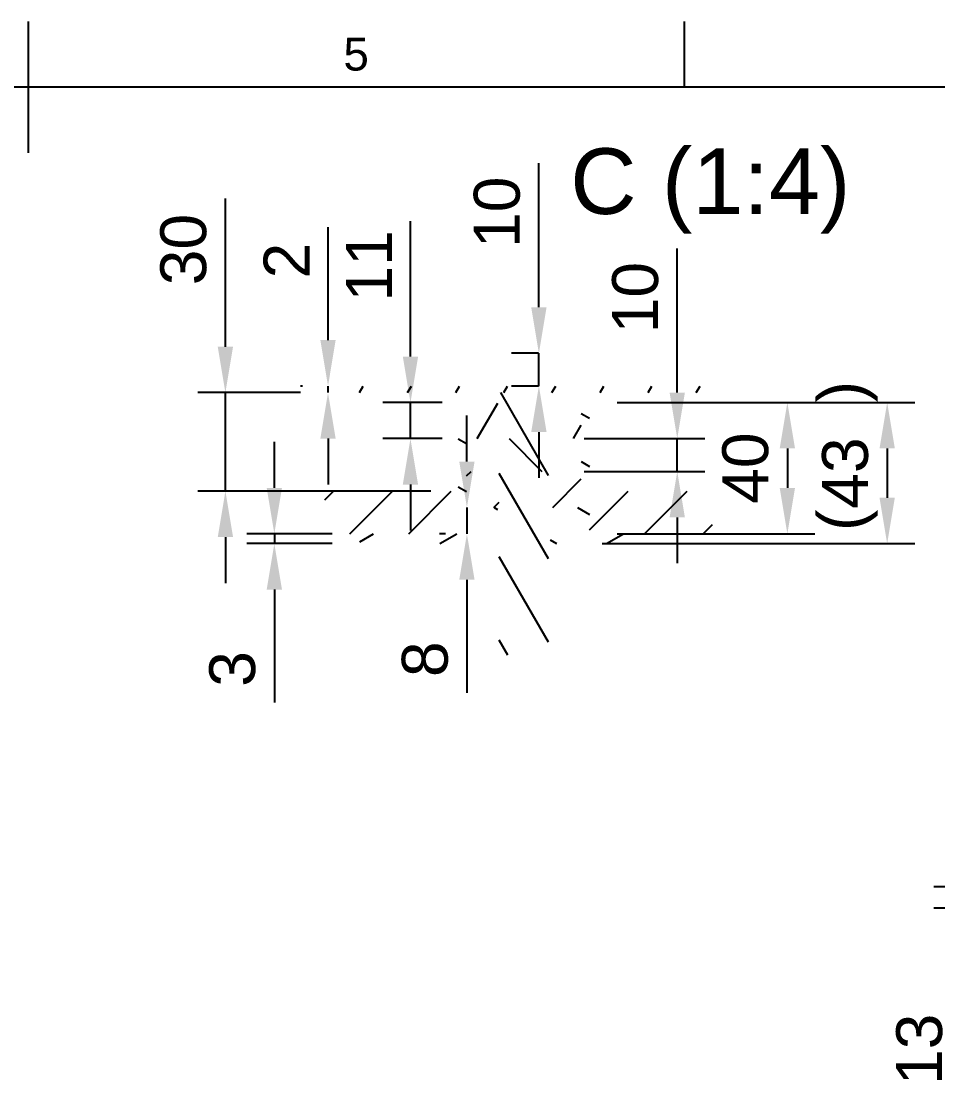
# Paper-space layout 'Sheet1' of a CAD drawing. Header units: millimetres. Extents: x 0 to 420, y 0 to 297.
# Drawn here: x 214.5 to 284.3, y 210 to 292 of the extents above; entities that cross this region are included whole.
import ezdxf
from ezdxf.enums import TextEntityAlignment as Align

# ---------------------------------------------------------------- set-up
doc = ezdxf.new("R2010")
doc.units = ezdxf.units.MM
doc.header["$LTSCALE"] = 0.75
for name, color, linetype, lineweight in [('Annotations', 7, 'Continuous', 25), ('Border', 7, 'Continuous', 25), ('Dimensions', 7, 'Continuous', 25), ('Hatching', 7, 'Continuous', 25)]:
    doc.layers.add(name, color=color, linetype=linetype, lineweight=lineweight)
doc.styles.add('FusionTitle', font='Arial.ttf')
doc.styles.get("Standard").update_dxf_attribs({"font": 'Arial.ttf'})
doc.dimstyles.new('ISO-25', dxfattribs={"dimtxt": 3.5, "dimasz": 3.5, "dimexe": 2.1, "dimexo": 2.1, "dimgap": 1.4, "dimtad": 1, "dimzin": 12, "dimdsep": 46, "dimtxsty": 'Standard', "dimcen": 0, "dimclrd": 256, "dimclre": 256, "dimclrt": 256, "dimazin": 3, "dimtp": 0.1, "dimtm": 0.1, "dimtfac": 0.714286, "dimtmove": 0, "dimatfit": 3, "dimfxl": 1, "dimtzin": 12, "dimarcsym": 0})

# ---------------------------------------------------------------- blocks, each defined once
blk = doc.blocks.new('ISO_A3_SHEET')
at = {"layer": 'Border'}
for p, q in [((215, 292), (215, 282)), ((265, 292), (265, 287)), ((410, 287), (20, 287))]:
    blk.add_line(p, q, dxfattribs=at)
at = {"layer": 'Border', "style": 'FusionTitle'}
blk.add_text('5', height=2.5, dxfattribs=at).set_placement((240, 289.5), align=Align.MIDDLE)
blk = doc.blocks.new('*D31')
at = {"layer": 'Defpoints', "color": 0, "transparency": 16777216}
for p in [(300.135, 226.08), (286.109, 224.455), (300.135, 224.455)]:
    blk.add_point(p, dxfattribs=at)
at = {"layer": 'Dimensions', "lineweight": -2, "transparency": 16777216}
for p, q in [((286.109, 229.58), (286.109, 233.08)), ((298.035, 226.08), (284.009, 226.08)), ((286.109, 226.08), (286.109, 224.455)), ((298.035, 224.455), (284.009, 224.455)), ((286.109, 220.955), (286.109, 209.971))]:
    blk.add_line(p, q, dxfattribs=at)
at = {"layer": 'Dimensions', "transparency": 16777216}
for points in [[(285.526, 229.58), (286.693, 229.58), (286.109, 226.08)], [(285.526, 220.955), (286.693, 220.955), (286.109, 224.455)]]:
    blk.add_solid(points, dxfattribs=at)
at = {"layer": 'Dimensions', "transparency": 16777216, "insert": (282.921, 213.713), "char_height": 3.5, "attachment_point": 5, "rotation": 90}
blk.add_mtext('13', dxfattribs=at)
blk = doc.blocks.new('*D42')
at = {"layer": 'Defpoints', "color": 0, "transparency": 16777216}
for p in [(257.782, 262.982), (257.782, 252.982), (272.856, 252.982)]:
    blk.add_point(p, dxfattribs=at)
at = {"layer": 'Dimensions', "lineweight": -2, "transparency": 16777216}
for p, q in [((259.882, 262.982), (274.956, 262.982)), ((272.856, 259.482), (272.856, 256.482)), ((259.882, 252.982), (274.956, 252.982))]:
    blk.add_line(p, q, dxfattribs=at)
at = {"layer": 'Dimensions', "transparency": 16777216}
for points in [[(272.273, 259.482), (273.439, 259.482), (272.856, 262.982)], [(272.273, 256.482), (273.439, 256.482), (272.856, 252.982)]]:
    blk.add_solid(points, dxfattribs=at)
at = {"layer": 'Dimensions', "transparency": 16777216, "insert": (269.669, 257.982), "char_height": 3.5, "attachment_point": 5, "rotation": 90}
blk.add_mtext('40', dxfattribs=at)
blk = doc.blocks.new('*D43')
at = {"layer": 'Defpoints', "color": 0, "transparency": 16777216}
for p in [(257.782, 262.982), (256.657, 252.232), (280.462, 252.232)]:
    blk.add_point(p, dxfattribs=at)
at = {"layer": 'Dimensions', "lineweight": -2, "transparency": 16777216}
for p, q in [((259.882, 262.982), (282.562, 262.982)), ((280.462, 259.482), (280.462, 255.732)), ((258.757, 252.232), (282.562, 252.232))]:
    blk.add_line(p, q, dxfattribs=at)
at = {"layer": 'Dimensions', "transparency": 16777216}
for points in [[(279.878, 259.482), (281.045, 259.482), (280.462, 262.982)], [(279.878, 255.732), (281.045, 255.732), (280.462, 252.232)]]:
    blk.add_solid(points, dxfattribs=at)
at = {"layer": 'Dimensions', "transparency": 16777216, "insert": (277.273, 257.607), "char_height": 3.5, "attachment_point": 5, "rotation": 90}
blk.add_mtext('43', dxfattribs=at)
blk = doc.blocks.new('*D44')
at = {"layer": 'Defpoints', "color": 0, "transparency": 16777216}
for p in [(255.282, 260.232), (264.466, 260.232), (255.282, 257.732)]:
    blk.add_point(p, dxfattribs=at)
at = {"layer": 'Dimensions', "lineweight": -2, "transparency": 16777216}
for p, q in [((264.466, 263.732), (264.466, 274.704)), ((257.382, 260.232), (266.566, 260.232)), ((264.466, 257.732), (264.466, 260.232)), ((257.382, 257.732), (266.566, 257.732)), ((264.466, 254.232), (264.466, 250.732))]:
    blk.add_line(p, q, dxfattribs=at)
at = {"layer": 'Dimensions', "transparency": 16777216}
for points in [[(263.883, 263.732), (265.05, 263.732), (264.466, 260.232)], [(263.883, 254.232), (265.05, 254.232), (264.466, 257.732)]]:
    blk.add_solid(points, dxfattribs=at)
at = {"layer": 'Dimensions', "transparency": 16777216, "insert": (261.279, 270.968), "char_height": 3.5, "attachment_point": 5, "rotation": 90}
blk.add_mtext('10', dxfattribs=at)
blk = doc.blocks.new('*D45')
at = {"layer": 'Defpoints', "color": 0, "transparency": 16777216}
for p in [(237.856, 264.232), (238.019, 264.232), (237.856, 263.732)]:
    blk.add_point(p, dxfattribs=at)
at = {"layer": 'Dimensions', "lineweight": -2, "transparency": 16777216}
for p, q in [((237.856, 267.732), (237.856, 276.35)), ((235.919, 264.232), (235.756, 264.232)), ((237.856, 263.732), (237.856, 264.232)), ((237.856, 260.232), (237.856, 256.732))]:
    blk.add_line(p, q, dxfattribs=at)
at = {"layer": 'Dimensions', "transparency": 16777216}
for points in [[(237.273, 267.732), (238.439, 267.732), (237.856, 264.232)], [(237.273, 260.232), (238.439, 260.232), (237.856, 263.732)]]:
    blk.add_solid(points, dxfattribs=at)
at = {"layer": 'Dimensions', "transparency": 16777216, "insert": (234.699, 273.791), "char_height": 3.5, "attachment_point": 5, "rotation": 90}
blk.add_mtext('2', dxfattribs=at)
blk = doc.blocks.new('*D46')
at = {"layer": 'Defpoints', "color": 0, "transparency": 16777216}
for p in [(240.282, 252.982), (233.766, 252.232), (240.282, 252.232)]:
    blk.add_point(p, dxfattribs=at)
at = {"layer": 'Dimensions', "lineweight": -2, "transparency": 16777216}
for p, q in [((233.766, 256.482), (233.766, 259.982)), ((238.182, 252.982), (231.666, 252.982)), ((233.766, 252.982), (233.766, 252.232)), ((238.182, 252.232), (231.666, 252.232)), ((233.766, 248.732), (233.766, 240.14))]:
    blk.add_line(p, q, dxfattribs=at)
at = {"layer": 'Dimensions', "transparency": 16777216}
for points in [[(233.183, 256.482), (234.349, 256.482), (233.766, 252.982)], [(233.183, 248.732), (234.349, 248.732), (233.766, 252.232)]]:
    blk.add_solid(points, dxfattribs=at)
at = {"layer": 'Dimensions', "transparency": 16777216, "insert": (230.578, 242.686), "char_height": 3.5, "attachment_point": 5, "rotation": 90}
blk.add_mtext('3', dxfattribs=at)
blk = doc.blocks.new('*D47')
at = {"layer": 'Defpoints', "color": 0, "transparency": 16777216}
for p in [(253.924, 266.732), (256.003, 266.732), (256.003, 264.232)]:
    blk.add_point(p, dxfattribs=at)
at = {"layer": 'Dimensions', "lineweight": -2, "transparency": 16777216}
for p, q in [((253.924, 270.232), (253.924, 281.204)), ((253.903, 266.732), (251.824, 266.732)), ((253.924, 264.232), (253.924, 266.732)), ((253.903, 264.232), (251.824, 264.232)), ((253.924, 260.732), (253.924, 257.232))]:
    blk.add_line(p, q, dxfattribs=at)
at = {"layer": 'Dimensions', "transparency": 16777216}
for points in [[(253.34, 270.232), (254.507, 270.232), (253.924, 266.732)], [(253.34, 260.732), (254.507, 260.732), (253.924, 264.232)]]:
    blk.add_solid(points, dxfattribs=at)
at = {"layer": 'Dimensions', "transparency": 16777216, "insert": (250.737, 277.468), "char_height": 3.5, "attachment_point": 5, "rotation": 90}
blk.add_mtext('10', dxfattribs=at)
blk = doc.blocks.new('*D48')
at = {"layer": 'Defpoints', "color": 0, "transparency": 16777216}
for p in [(244.137, 262.982), (248.657, 262.982), (248.657, 260.232)]:
    blk.add_point(p, dxfattribs=at)
at = {"layer": 'Dimensions', "lineweight": -2, "transparency": 16777216}
for p, q in [((244.137, 266.482), (244.137, 276.79)), ((246.557, 262.982), (242.037, 262.982)), ((244.137, 260.232), (244.137, 262.982)), ((246.557, 260.232), (242.037, 260.232)), ((244.137, 256.732), (244.137, 253.232))]:
    blk.add_line(p, q, dxfattribs=at)
at = {"layer": 'Dimensions', "transparency": 16777216}
for points in [[(243.554, 266.482), (244.721, 266.482), (244.137, 262.982)], [(243.554, 256.732), (244.721, 256.732), (244.137, 260.232)]]:
    blk.add_solid(points, dxfattribs=at)
at = {"layer": 'Dimensions', "transparency": 16777216, "insert": (240.98, 273.386), "char_height": 3.5, "attachment_point": 5, "rotation": 90}
blk.add_mtext('11', dxfattribs=at)
blk = doc.blocks.new('*D49')
at = {"layer": 'Defpoints', "color": 0, "transparency": 16777216}
for p in [(248.407, 254.982), (248.439, 252.982), (248.907, 252.982)]:
    blk.add_point(p, dxfattribs=at)
at = {"layer": 'Dimensions', "lineweight": -2, "transparency": 16777216}
for p, q in [((248.439, 258.482), (248.439, 261.982)), ((248.439, 254.982), (248.439, 252.982)), ((250.507, 254.982), (250.539, 254.982)), ((246.807, 252.982), (246.339, 252.982)), ((248.439, 249.482), (248.439, 240.875))]:
    blk.add_line(p, q, dxfattribs=at)
at = {"layer": 'Dimensions', "transparency": 16777216}
for points in [[(247.856, 258.482), (249.023, 258.482), (248.439, 254.982)], [(247.856, 249.482), (249.023, 249.482), (248.439, 252.982)]]:
    blk.add_solid(points, dxfattribs=at)
at = {"layer": 'Dimensions', "transparency": 16777216, "insert": (245.252, 243.429), "char_height": 3.5, "attachment_point": 5, "rotation": 90}
blk.add_mtext('8', dxfattribs=at)
blk = doc.blocks.new('*D68')
at = {"layer": 'Defpoints', "color": 0, "transparency": 16777216}
for p in [(230.037, 263.732), (237.856, 263.732), (247.782, 256.232)]:
    blk.add_point(p, dxfattribs=at)
at = {"layer": 'Dimensions', "lineweight": -2, "transparency": 16777216}
for p, q in [((230.037, 267.232), (230.037, 278.531)), ((235.756, 263.732), (227.937, 263.732)), ((230.037, 256.232), (230.037, 263.732)), ((245.682, 256.232), (227.937, 256.232)), ((230.037, 252.732), (230.037, 249.232))]:
    blk.add_line(p, q, dxfattribs=at)
at = {"layer": 'Dimensions', "transparency": 16777216}
for points in [[(229.454, 267.232), (230.62, 267.232), (230.037, 263.732)], [(229.454, 252.732), (230.62, 252.732), (230.037, 256.232)]]:
    blk.add_solid(points, dxfattribs=at)
at = {"layer": 'Dimensions', "transparency": 16777216, "insert": (226.849, 274.631), "char_height": 3.5, "attachment_point": 5, "rotation": 90}
blk.add_mtext('30', dxfattribs=at)

psp = doc.layouts.new('Sheet1')

# ---------------------------------------------------------------- hatches: boundary and pattern name
at = {"layer": 'Hatching'}
h = psp.add_hatch(dxfattribs=at)
h.set_pattern_fill('ANSI31', color=256, angle=15, style=0)
edge = h.paths.add_edge_path(flags=0)
edge.add_ellipse((252.6687, 259.1882), major_axis=(-14.6501, -5.0436), ratio=1, start_angle=178.055516, end_angle=180)
edge.add_line((267.3188, 264.2317), (238.0185, 264.2317))
edge.add_ellipse((252.6687, 259.1882), major_axis=(14.8128, -4.5436), ratio=1, start_angle=178.055516, end_angle=180)
edge.add_line((237.8558, 263.7317), (250.9074, 263.7317))
edge.add_line((250.9074, 263.7317), (254.6574, 263.7317))
edge.add_line((254.6574, 263.7317), (267.4815, 263.7317))
h = psp.add_hatch(dxfattribs=at)
h.set_pattern_fill('ANSI31', color=256, angle=75, style=0)
edge = h.paths.add_edge_path(flags=0)
edge.add_ellipse((252.6687, 259.1882), major_axis=(-1.9888, 15.3658), ratio=1, start_angle=166.098295, end_angle=180)
edge.add_line((254.6574, 243.8223), (254.6574, 255.2317))
edge.add_line((254.6574, 255.2317), (254.6574, 257.4817))
edge.add_line((254.6574, 257.4817), (254.6574, 257.7317))
edge.add_line((254.6574, 257.7317), (254.6574, 260.2317))
edge.add_line((254.6574, 260.2317), (254.6574, 260.4817))
edge.add_line((254.6574, 260.4817), (254.6574, 262.7317))
edge.add_line((254.6574, 262.7317), (254.6574, 263.7317))
edge.add_line((254.6574, 263.7317), (250.9074, 263.7317))
edge.add_line((250.9074, 263.7317), (250.9074, 262.7317))
edge.add_line((250.9074, 262.7317), (250.9074, 260.4817))
edge.add_line((250.9074, 260.4817), (250.9074, 260.2317))
edge.add_line((250.9074, 260.2317), (250.9074, 257.7317))
edge.add_line((250.9074, 257.7317), (250.9074, 257.4817))
edge.add_line((250.9074, 257.4817), (250.9074, 255.2317))
edge.add_line((250.9074, 255.2317), (250.9074, 243.7946))
h = psp.add_hatch(dxfattribs=at)
h.set_pattern_fill('ANSI31', color=256, angle=105, style=0)
h.paths.add_polyline_path([(257.7824, 252.9817), (257.7824, 256.2317), (257.7824, 262.9817), (257.1574, 262.9817), (257.1574, 262.7317), (257.1574, 260.4817), (257.1574, 257.4817), (257.1574, 255.2317), (257.1574, 254.9817), (256.9074, 254.9817), (254.9074, 254.9817), (254.7824, 254.9817), (254.7824, 252.2317), (256.5324, 252.2317), (256.5324, 252.9817), (256.6574, 252.9817)], flags=0)
h.paths.add_polyline_path([(247.7824, 262.9817), (247.7824, 256.2317), (247.7824, 252.9817), (248.9074, 252.9817), (249.0324, 252.9817), (249.0324, 252.2317), (250.7824, 252.2317), (250.7824, 254.9817), (250.6574, 254.9817), (248.6574, 254.9817), (248.4074, 254.9817), (248.4074, 255.2317), (248.4074, 257.4817), (248.4074, 260.4817), (248.4074, 262.7317), (248.4074, 262.9817)], flags=0)
h = psp.add_hatch(dxfattribs=at)
h.set_pattern_fill('ANSI31', color=256, angle=15, style=0)
edge = h.paths.add_edge_path(flags=0)
edge.add_ellipse((250.6574, 260.4817), major_axis=(0, -0.25), ratio=1, start_angle=0, end_angle=90)
edge.add_line((250.9074, 260.4817), (250.9074, 262.7317))
edge.add_ellipse((250.6574, 262.7317), major_axis=(0.25, 0), ratio=1, start_angle=360, end_angle=450)
edge.add_line((250.6574, 262.9817), (248.6574, 262.9817))
edge.add_ellipse((248.6574, 262.7317), major_axis=(0, 0.25), ratio=1, start_angle=360, end_angle=450)
edge.add_line((248.4074, 262.7317), (248.4074, 260.4817))
edge.add_ellipse((248.6574, 260.4817), major_axis=(-0.25, 0), ratio=1, start_angle=0, end_angle=90)
edge.add_line((248.6574, 260.2317), (250.2824, 260.2317))
edge.add_line((250.2824, 260.2317), (250.6574, 260.2317))
edge = h.paths.add_edge_path(flags=0)
edge.add_ellipse((254.9074, 260.4817), major_axis=(-0.25, 0), ratio=1, start_angle=0, end_angle=90)
edge.add_line((254.9074, 260.2317), (255.2824, 260.2317))
edge.add_line((255.2824, 260.2317), (256.9074, 260.2317))
edge.add_ellipse((256.9074, 260.4817), major_axis=(0, -0.25), ratio=1, start_angle=0, end_angle=90)
edge.add_line((257.1574, 260.4817), (257.1574, 262.7317))
edge.add_ellipse((256.9074, 262.7317), major_axis=(0.25, 0), ratio=1, start_angle=0, end_angle=90)
edge.add_line((256.9074, 262.9817), (254.9074, 262.9817))
edge.add_ellipse((254.9074, 262.7317), major_axis=(0, 0.25), ratio=1, start_angle=0, end_angle=90)
edge.add_line((254.6574, 262.7317), (254.6574, 260.4817))
h = psp.add_hatch(dxfattribs=at)
h.set_pattern_fill('ANSI31', color=256, angle=90, style=0)
h.paths.add_polyline_path([(255.2824, 257.7317), (255.2824, 260.2317), (254.9074, 260.2317), (254.6574, 260.2317), (250.9074, 260.2317), (250.6574, 260.2317), (250.2824, 260.2317), (250.2824, 257.7317), (250.6574, 257.7317), (250.9074, 257.7317), (254.6574, 257.7317), (254.9074, 257.7317)], flags=0)
h = psp.add_hatch(dxfattribs=at)
h.set_pattern_fill('ANSI31', color=256, style=0)
edge = h.paths.add_edge_path(flags=0)
edge.add_ellipse((250.6574, 255.2317), major_axis=(0, -0.25), ratio=1, start_angle=0, end_angle=90)
edge.add_line((250.9074, 255.2317), (250.9074, 257.4817))
edge.add_ellipse((250.6574, 257.4817), major_axis=(0.25, 0), ratio=1, start_angle=0, end_angle=90)
edge.add_line((250.6574, 257.7317), (250.2824, 257.7317))
edge.add_line((250.2824, 257.7317), (248.6574, 257.7317))
edge.add_ellipse((248.6574, 257.4817), major_axis=(0, 0.25), ratio=1, start_angle=360, end_angle=450)
edge.add_line((248.4074, 257.4817), (248.4074, 255.2317))
edge.add_ellipse((248.6574, 255.2317), major_axis=(-0.25, 0), ratio=1, start_angle=0, end_angle=90)
edge.add_line((248.6574, 254.9817), (250.6574, 254.9817))
edge = h.paths.add_edge_path(flags=0)
edge.add_ellipse((254.9074, 255.2317), major_axis=(-0.25, 0), ratio=1, start_angle=0, end_angle=90)
edge.add_line((254.9074, 254.9817), (256.9074, 254.9817))
edge.add_ellipse((256.9074, 255.2317), major_axis=(0, -0.25), ratio=1, start_angle=0, end_angle=90)
edge.add_line((257.1574, 255.2317), (257.1574, 257.4817))
edge.add_ellipse((256.9074, 257.4817), major_axis=(0.25, 0), ratio=1, start_angle=0, end_angle=90)
edge.add_line((256.9074, 257.7317), (255.2824, 257.7317))
edge.add_line((255.2824, 257.7317), (254.9074, 257.7317))
edge.add_ellipse((254.9074, 257.4817), major_axis=(0, 0.25), ratio=1, start_angle=0, end_angle=90)
edge.add_line((254.6574, 257.4817), (254.6574, 255.2317))
h = psp.add_hatch(dxfattribs=at)
h.set_pattern_fill('ANSI31', color=256, style=0)
edge = h.paths.add_edge_path(flags=0)
edge.add_ellipse((252.6687, 259.1882), major_axis=(-15.2093, 2.9564), ratio=1, start_angle=167.386318, end_angle=180)
edge.add_line((267.878, 256.2317), (257.7824, 256.2317))
edge.add_line((257.7824, 256.2317), (257.7824, 252.9817))
edge.add_line((257.7824, 252.9817), (265.2824, 252.9817))
edge.add_line((265.2824, 252.9817), (266.8653, 252.9817))
edge = h.paths.add_edge_path(flags=0)
edge.add_ellipse((252.6687, 259.1882), major_axis=(14.1966, 6.2064), ratio=1, start_angle=167.386318, end_angle=180)
edge.add_line((238.4721, 252.9817), (240.2824, 252.9817))
edge.add_line((240.2824, 252.9817), (247.7824, 252.9817))
edge.add_line((247.7824, 252.9817), (247.7824, 256.2317))
edge.add_line((247.7824, 256.2317), (237.4594, 256.2317))
h = psp.add_hatch(dxfattribs=at)
h.set_pattern_fill('ANSI31', color=256, angle=-15, style=0)
h.paths.add_polyline_path([(265.2824, 252.2317), (265.2824, 252.9817), (257.7824, 252.9817), (256.6574, 252.9817), (256.6574, 252.2317)], flags=0)
h.paths.add_polyline_path([(240.2824, 252.9817), (240.2824, 252.2317), (248.9074, 252.2317), (248.9074, 252.9817), (247.7824, 252.9817)], flags=0)

# ---------------------------------------------------------------- block references
at = {"layer": 'Border'}
psp.add_blockref('ISO_A3_SHEET', (0, 0), dxfattribs=at)

# ---------------------------------------------------------------- texts
at = {"layer": 'Annotations', "insert": (266.9865, 275.8378), "char_height": 5, "width": 23.24693, "attachment_point": 8}
psp.add_mtext('C (1:4)', dxfattribs=at)
at = {"layer": 'Annotations'}
note = psp.add_mtext_dynamic_manual_height_columns('\\pl3.5,t3.5,14;(', width=6.794203, gutter_width=3, heights=[4.6006, 4.5887], dxfattribs=dict(at, insert=(275.1857, 249.6963), char_height=3.5, attachment_point=1, rotation=90))
for column, words in zip(note.columns.linked_columns, ['\\pl3.5,t0,3.5,14;^I )']):
    column.text = words

# ---------------------------------------------------------------- dimensions: what is measured, and where the dimension line sits
at = {"layer": 'Dimensions'}
for p1, p2, distance, override, picture, middle in [((256.0032, 264.2317), (256.0032, 266.7317), 2.0796, {"dimlfac": -4, "dimclrd": 256, "dimclre": 256}, '*D47', (250.7365, 277.4678)), ((248.6574, 260.2317), (248.6574, 262.9817), 4.5203, {"dimlfac": -4, "dimclrd": 256, "dimclre": 256}, '*D48', (240.98, 273.386)), ((255.2824, 257.7317), (255.2824, 260.2317), -9.1838, {"dimlfac": -4, "dimclrd": 256, "dimclre": 256}, '*D44', (261.2792, 270.9678)), ((257.7824, 262.9817), (257.7824, 252.9817), 15.0736, {"dimlfac": -4, "dimclrd": 256, "dimclre": 256}, '*D42', (269.669, 257.9817)), ((240.2824, 252.9817), (240.2824, 252.2317), -6.5163, {"dimlfac": -4, "dimclrd": 256, "dimclre": 256}, '*D46', (230.5779, 242.6858)), ((300.135, 226.0801), (300.135, 224.4551), -14.0256, {"dimlfac": -8, "dimclrd": 256, "dimclre": 256}, '*D31', (282.9213, 213.713))]:
    dim = psp.add_aligned_dim(p1=p1, p2=p2, distance=distance, dimstyle='ISO-25', override=override, dxfattribs=at)
    dim.commit()
    dim.dimension.update_dxf_attribs({"geometry": picture, "text_midpoint": middle})
for base, p1, p2, picture, middle in [((230.037, 263.7317), (247.7824, 256.2317), (237.8558, 263.7317), '*D68', (226.8488, 274.6314)), ((237.8558, 264.2317), (237.8558, 263.7317), (238.0185, 264.2317), '*D45', (234.6987, 273.7908)), ((280.4615, 252.2317), (257.7824, 262.9817), (256.6574, 252.2317), '*D43', (277.2733, 257.6067)), ((248.4392, 252.9817), (248.4074, 254.9817), (248.9074, 252.9817), '*D49', (245.2522, 243.4286))]:
    dim = psp.add_linear_dim(base=base, p1=p1, p2=p2, angle=90, dimstyle='ISO-25', override={"dimlfac": -4, "dimclrd": 256, "dimclre": 256}, dxfattribs=at)
    dim.commit()
    dim.dimension.update_dxf_attribs({"geometry": picture, "text_midpoint": middle})

doc.saveas('drawing.dxf')
